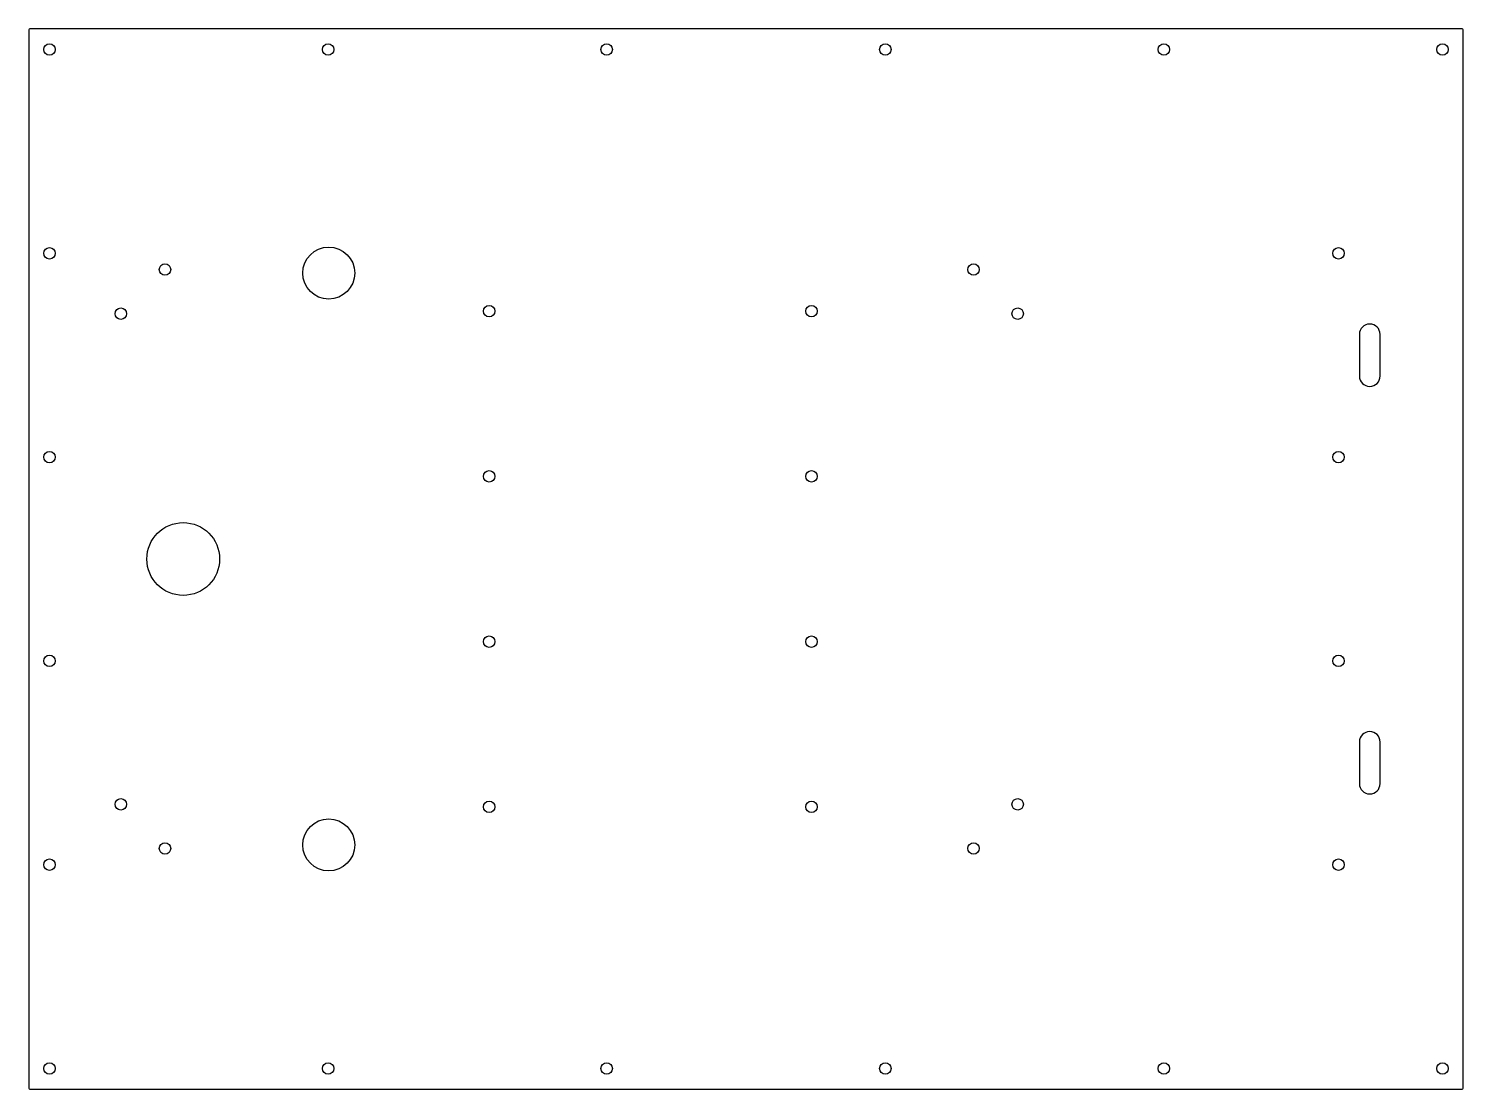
# Model space of a CAD drawing. Header units: millimetres. Extents: x -345 to 345, y -255 to 255.
import ezdxf

# ---------------------------------------------------------------- set-up
doc = ezdxf.new("R2010")
doc.units = ezdxf.units.MM

msp = doc.modelspace()

# ---------------------------------------------------------------- linework, layer by layer
at = {"color": 7, "linetype": 'Continuous', "lineweight": 25}
for p, q in [((-345, 254), (-345, -254)), ((344, 255), (-344, 255)), ((345, -254), (345, 254)), ((295, 108), (295, 88)), ((305, 88), (305, 108)), ((295, -88), (295, -108)), ((305, -108), (305, -88)), ((-344, -255), (344, -255))]:
    msp.add_line(p, q, dxfattribs=at)
for centre, radius in [((-335, 245), 2.75), ((-201, 245), 2.75), ((-67, 245), 2.75), ((67, 245), 2.75), ((201, 245), 2.75), ((335, 245), 2.75), ((-335, 147), 2.75), ((-200.68, 137.5), 12.5), ((285, 147), 2.75), ((-279.46, 139.18), 2.75), ((109.46, 139.18), 2.75), ((-300.68, 117.96), 2.75), ((-123.5, 119.18), 2.75), ((31.5, 119.18), 2.75), ((130.68, 117.96), 2.75), ((-335, 49), 2.75), ((285, 49), 2.75), ((-123.5, 39.73), 2.75), ((31.5, 39.73), 2.75), ((-270.68, 0), 17.5), ((-123.5, -39.73), 2.75), ((31.5, -39.73), 2.75), ((-335, -49), 2.75), ((285, -49), 2.75), ((-300.68, -117.96), 2.75), ((-123.5, -119.18), 2.75), ((31.5, -119.18), 2.75), ((130.68, -117.96), 2.75), ((-200.68, -137.5), 12.5), ((-279.46, -139.18), 2.75), ((109.46, -139.18), 2.75), ((-335, -147), 2.75), ((285, -147), 2.75), ((-335, -245), 2.75), ((-201, -245), 2.75), ((-67, -245), 2.75), ((67, -245), 2.75), ((201, -245), 2.75), ((335, -245), 2.75)]:
    msp.add_circle(centre, radius, dxfattribs=at)
for centre, radius, start, end in [((-344, 254), 1, 90, 180), ((344, 254), 1, 0, 90), ((300, 108), 5, 0, 180), ((300, 88), 5, 180, 0), ((300, -88), 5, 0, 180), ((300, -108), 5, 180, 0), ((-344, -254), 1, 180, 270), ((344, -254), 1, 270, 0)]:
    msp.add_arc(centre, radius, start, end, dxfattribs=at)

doc.saveas('drawing.dxf')
